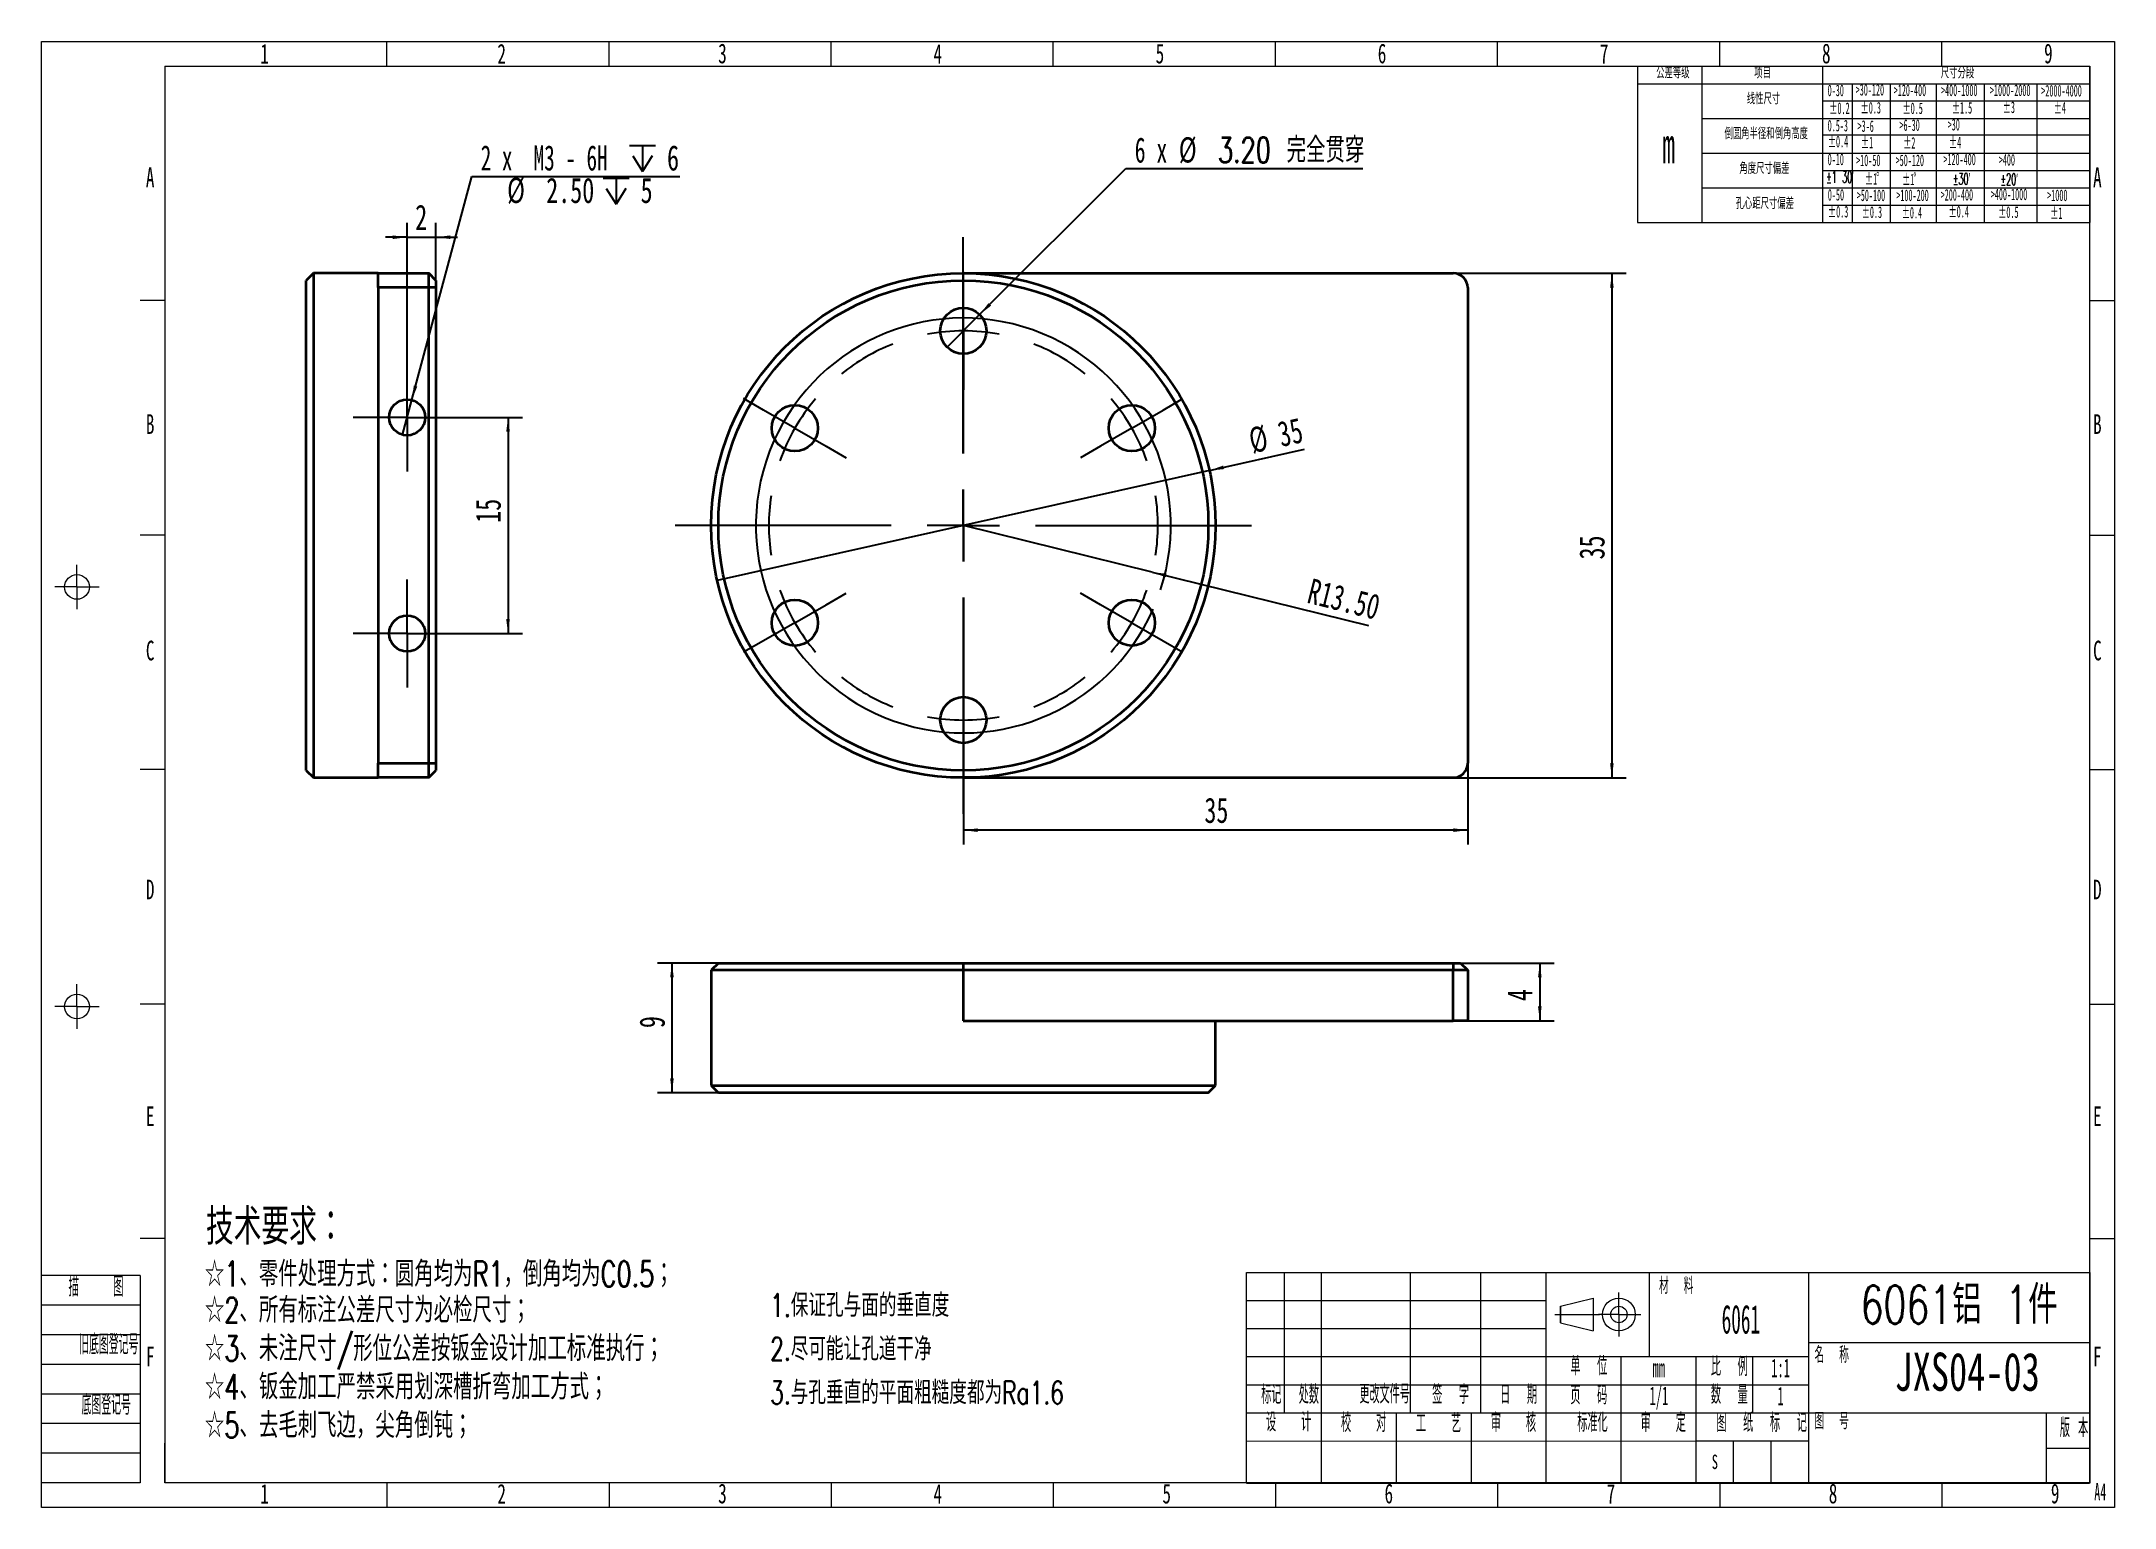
# Model space of a CAD drawing. Header units: millimetres. Extents: x 5 to 292, y 3 to 206.
import ezdxf

# ---------------------------------------------------------------- set-up
doc = ezdxf.new("R2010")
doc.units = ezdxf.units.MM
doc.layers.add('10', color=7, linetype='Continuous')
doc.layers.add('SLD-0', color=7, linetype='Continuous')
doc.layers.add('粗实线层', color=7, linetype='Continuous', lineweight=25)
doc.styles.add('SLDTEXTSTYLE0', font='TXT', dxfattribs={"width": 0.7, "bigfont": 'bigfont'})
doc.styles.add('SLDTEXTSTYLE1', font='TXT', dxfattribs={"width": 0.7})
doc.styles.add('SLDTEXTSTYLE10', font='TXT', dxfattribs={"width": 0.510549})
doc.styles.add('SLDTEXTSTYLE11', font='TXT', dxfattribs={"width": 0.516878})
doc.styles.add('SLDTEXTSTYLE12', font='TXT', dxfattribs={"width": 0.516878, "bigfont": 'bigfont'})
doc.styles.add('SLDTEXTSTYLE13', font='TXT', dxfattribs={"width": 0.633333})
doc.styles.add('SLDTEXTSTYLE14', font='TXT', dxfattribs={"width": 0.616667})
doc.styles.add('SLDTEXTSTYLE2', font='TXT', dxfattribs={"width": 0.49, "bigfont": 'bigfont'})
doc.styles.add('SLDTEXTSTYLE3', font='TXT', dxfattribs={"width": 0.495, "bigfont": 'bigfont'})
doc.styles.add('SLDTEXTSTYLE4', font='TXT', dxfattribs={"width": 0.496, "bigfont": 'bigfont'})
doc.styles.add('SLDTEXTSTYLE5', font='TXT', dxfattribs={"width": 0.5125, "bigfont": 'bigfont'})
doc.styles.add('SLDTEXTSTYLE6', font='TXT', dxfattribs={"width": 0.49})
doc.styles.add('SLDTEXTSTYLE7', font='TXT', dxfattribs={"width": 0.638186})
doc.styles.add('SLDTEXTSTYLE8', font='TXT', dxfattribs={"width": 0.484951, "bigfont": 'bigfont'})
doc.styles.add('SLDTEXTSTYLE9', font='TXT', dxfattribs={"width": 0.454852, "bigfont": 'bigfont'})
doc.dimstyles.new('SLDDIMSTYLE0', dxfattribs={"dimtxt": 3.5, "dimasz": 2, "dimexe": 0, "dimexo": 0.0625, "dimgap": 0.875, "dimtad": 2, "dimlfac": 0.5, "dimrnd": 1e-09, "dimzin": 12, "dimdsep": 46, "dimtxsty": 'SLDTEXTSTYLE1', "dimblk1": 'NONE', "dimsah": 1, "dimcen": 0, "dimadec": 0, "dimazin": 3, "dimtfac": 1, "dimtmove": 0, "dimatfit": 3, "dimldrblk": 'NONE', "dimfxl": 0, "dimfrac": 2, "dimtolj": 1, "dimtzin": 12, "dimarcsym": 0})
doc.dimstyles.new('SLDDIMSTYLE1', dxfattribs={"dimtxt": 3.5, "dimasz": 2, "dimexe": 0, "dimexo": 0.0625, "dimgap": 0.875, "dimtad": 2, "dimlfac": 0.5, "dimrnd": 1e-09, "dimzin": 4, "dimdsep": 46, "dimtxsty": 'SLDTEXTSTYLE1', "dimsah": 1, "dimcen": 0, "dimadec": 0, "dimazin": 1, "dimtfac": 1, "dimtofl": 0, "dimtmove": 0, "dimatfit": 3, "dimfxl": 0, "dimfrac": 2, "dimtolj": 1, "dimtzin": 12, "dimarcsym": 0})
doc.dimstyles.new('SLDDIMSTYLE2', dxfattribs={"dimtxt": 3.5, "dimasz": 2, "dimexe": 0, "dimexo": 0.0625, "dimgap": 0.875, "dimtad": 2, "dimlfac": 0.5, "dimrnd": 1e-09, "dimzin": 12, "dimdsep": 46, "dimtxsty": 'SLDTEXTSTYLE1', "dimsah": 1, "dimcen": 0.09, "dimadec": 0, "dimazin": 3, "dimtfac": 1, "dimtofl": 0, "dimtmove": 0, "dimatfit": 3, "dimfxl": 0, "dimfrac": 2, "dimtolj": 1, "dimtzin": 12, "dimarcsym": 0})
doc.dimstyles.new('SLDDIMSTYLE3', dxfattribs={"dimtxt": 3.5, "dimasz": 2, "dimexe": 0, "dimexo": 0.0625, "dimgap": 0.875, "dimtad": 0, "dimtih": 1, "dimtoh": 1, "dimlfac": 0.5, "dimrnd": 1e-09, "dimzin": 4, "dimdsep": 46, "dimtxsty": 'SLDTEXTSTYLE1', "dimblk1": 'NONE', "dimsah": 1, "dimcen": 0, "dimadec": 0, "dimazin": 1, "dimtfac": 1, "dimtmove": 0, "dimatfit": 3, "dimldrblk": 'NONE', "dimfxl": 0, "dimfrac": 2, "dimtolj": 1, "dimtzin": 12, "dimarcsym": 0})
doc.dimstyles.new('SLDDIMSTYLE4', dxfattribs={"dimtxt": 3.5, "dimasz": 2, "dimexe": 0, "dimexo": 0.0625, "dimgap": 0.875, "dimtad": 2, "dimlfac": 0.5, "dimrnd": 1e-09, "dimzin": 12, "dimdsep": 46, "dimtxsty": 'SLDTEXTSTYLE1', "dimsah": 1, "dimcen": 0.09, "dimadec": 0, "dimazin": 3, "dimtfac": 1, "dimtmove": 0, "dimatfit": 0, "dimfxl": 0, "dimfrac": 2, "dimtolj": 1, "dimtzin": 12, "dimarcsym": 0})
doc.dimstyles.new('SLDDIMSTYLE5', dxfattribs={"dimtxt": 3.5, "dimasz": 2, "dimexe": 0, "dimexo": 0.0625, "dimgap": 0.875, "dimtad": 0, "dimtih": 1, "dimtoh": 1, "dimdec": 6, "dimlfac": 0.5, "dimrnd": 1e-09, "dimzin": 12, "dimdsep": 46, "dimtxsty": 'SLDTEXTSTYLE1', "dimblk1": 'NONE', "dimsah": 1, "dimcen": 0, "dimadec": 0, "dimazin": 3, "dimtfac": 1, "dimtmove": 0, "dimatfit": 3, "dimldrblk": 'NONE', "dimfxl": 0, "dimfrac": 2, "dimtolj": 1, "dimtzin": 12, "dimarcsym": 0})

# ---------------------------------------------------------------- blocks, each defined once
blk = doc.blocks.new('SW_NOTE_0')
at = {"layer": 'SLD-0', "color": 0, "char_height": 3.5, "attachment_point": 1, "style": 'SLDTEXTSTYLE0'}
for s, insert in [('☆2、所有标注公差尺寸为必检尺寸；', (0, 4.51)), ('☆3、未注尺寸/形位公差按钣金设计加工标准执行；', (0, -0.82)), ('☆4、钣金加工严禁采用划深槽折弯加工方式；', (0, -6.15)), ('☆5、去毛刺飞边，尖角倒钝；', (0, -11.48))]:
    blk.add_mtext(s, dxfattribs=dict(at, insert=insert))
blk = doc.blocks.new('SW_NOTE_0_1')
at = {"layer": 'SLD-0', "color": 0, "char_height": 1.6, "attachment_point": 1, "style": 'SLDTEXTSTYLE11'}
for s, insert in [('±1', (0, 2.06)), ('°', (1.55, 2.19))]:
    blk.add_mtext(s, dxfattribs=dict(at, insert=insert))
blk = doc.blocks.new('SW_NOTE_0_2')
at = {"layer": 'SLD-0', "color": 0, "char_height": 1.6, "attachment_point": 1, "style": 'SLDTEXTSTYLE11'}
for s, insert in [('±1', (0, 2.06)), ('°', (1.55, 2.19))]:
    blk.add_mtext(s, dxfattribs=dict(at, insert=insert))
blk = doc.blocks.new('SW_NOTE_0_3')
at = {"layer": '粗实线层', "color": 0, "char_height": 3.175, "attachment_point": 1, "style": 'SLDTEXTSTYLE0'}
for s, insert in [('1.保证孔与面的垂直度', (0, 4.09)), ('2.尽可能让孔道干净', (0, -1.97)), ('3.与孔垂直的平面粗糙度都为Ra1.6', (0, -8.03))]:
    blk.add_mtext(s, dxfattribs=dict(at, insert=insert))
blk = doc.blocks.new('_D')
at = {"layer": '10'}
for q in [(179.78, 149.65), (98.28, 131.46)]:
    blk.add_line((166.6, 146.71), q, dxfattribs=at)
blk.add_solid([(166.6, 146.71), (168.6, 146.9), (168.49, 147.39)], dxfattribs=at)
at = {"layer": '10', "char_height": 3.5, "attachment_point": 1, "rotation": 12.5851, "style": 'SLDTEXTSTYLE1'}
for s, insert in [('%%c', (171.79, 152.5)), ('35', (175.8, 153.38))]:
    blk.add_mtext(s, dxfattribs=dict(at, insert=insert))
blk = doc.blocks.new('_None')
blk = doc.blocks.new('_D_1')
at = {"layer": '10'}
for q in [(132.44, 139.08), (188.68, 125.19)]:
    blk.add_line((158.65, 132.61), q, dxfattribs=at)
blk.add_arc((132.44, 139.08), 28.79, 341.887, 336.2296, dxfattribs=at)
blk.add_solid([(158.65, 132.61), (160.53, 131.89), (160.65, 132.37)], dxfattribs=at)
at = {"layer": '10', "insert": (180.82, 131.78), "char_height": 3.5, "attachment_point": 1, "rotation": 346.1234, "style": 'SLDTEXTSTYLE1'}
blk.add_mtext('R13.50', dxfattribs=at)
blk = doc.blocks.new('_D_2')
at = {"layer": '10'}
for p, q in [((200.44, 174.08), (224.44, 174.08)), ((222.44, 174.08), (222.44, 104.08)), ((200.44, 104.08), (224.44, 104.08))]:
    blk.add_line(p, q, dxfattribs=at)
for points in [[(222.44, 174.08), (222.19, 172.08), (222.69, 172.08)], [(222.44, 104.08), (222.69, 106.08), (222.19, 106.08)]]:
    blk.add_solid(points, dxfattribs=at)
at = {"layer": '10', "insert": (217.92, 134.36), "char_height": 3.5, "attachment_point": 1, "rotation": 90, "style": 'SLDTEXTSTYLE1'}
blk.add_mtext('35', dxfattribs=at)
blk = doc.blocks.new('_D_3')
at = {"layer": '10'}
for p, q in [((132.44, 110.7), (132.44, 94.8)), ((202.44, 106.08), (202.44, 94.8)), ((202.44, 96.8), (132.44, 96.8))]:
    blk.add_line(p, q, dxfattribs=at)
for points in [[(132.44, 96.8), (134.44, 96.55), (134.44, 97.05)], [(202.44, 96.8), (200.44, 97.05), (200.44, 96.55)]]:
    blk.add_solid(points, dxfattribs=at)
at = {"layer": '10', "insert": (165.89, 101.31), "char_height": 3.5, "attachment_point": 1, "style": 'SLDTEXTSTYLE1'}
blk.add_mtext('35', dxfattribs=at)
blk = doc.blocks.new('_D_4')
at = {"layer": '10'}
for p, q in [((134.7, 168.35), (154.97, 188.61)), ((154.97, 188.61), (187.9, 188.61)), ((130.17, 163.82), (134.7, 168.35))]:
    blk.add_line(p, q, dxfattribs=at)
blk.add_solid([(134.7, 168.35), (136.29, 169.58), (135.94, 169.94)], dxfattribs=at)
at = {"layer": '10', "char_height": 3.5, "attachment_point": 1}
for s, insert, style in [('6 x', (156.22, 192.93), 'SLDTEXTSTYLE13'), ('%%c', (162.34, 192.95), 'SLDTEXTSTYLE1'), ('3.20 完全贯穿', (167.77, 192.93), 'SLDTEXTSTYLE0')]:
    blk.add_mtext(s, dxfattribs=dict(at, insert=insert, style=style))
blk = doc.blocks.new('SW_CENTERMARKSYMBOL_0')
at = {"layer": '10', "color": 0}
for p, q in [((-23.38, 18.5), (-23.38, 21.7)), ((-23.38, 13.5), (-23.38, 18.5)), ((-23.38, -3.5), (-23.38, 14.88)), ((-23.38, 13.5), (-23.38, 8.5)), ((-23.38, 8.5), (-23.38, 5.3)), ((-51.1, 2.5), (-53.87, 4.1)), ((4.33, 2.5), (7.1, 4.1)), ((-46.77, 0), (-51.1, 2.5)), ((-46.77, 0), (-42.44, -2.5)), ((0, 0), (-4.33, -2.5)), ((0, 0), (4.33, 2.5)), ((-42.44, -2.5), (-39.66, -4.1)), ((-4.33, -2.5), (-7.1, -4.1)), ((-23.38, -13.5), (-23.38, -8.5)), ((-33.38, -13.5), (-51.77, -13.5)), ((-23.38, -13.5), (-28.38, -13.5)), ((-23.38, -13.5), (-23.38, -18.5)), ((-23.38, -13.5), (-18.38, -13.5)), ((-13.38, -13.5), (5, -13.5)), ((-42.44, -24.5), (-39.66, -22.9)), ((-4.33, -24.5), (-7.1, -22.9)), ((-46.77, -27), (-42.44, -24.5)), ((-23.38, -23.5), (-23.38, -41.88)), ((0, -27), (-4.33, -24.5)), ((-46.77, -27), (-51.1, -29.5)), ((0, -27), (4.33, -29.5)), ((-51.1, -29.5), (-53.87, -31.1)), ((4.33, -29.5), (7.1, -31.1)), ((-23.38, -35.5), (-23.38, -32.3)), ((-23.38, -40.5), (-23.38, -35.5)), ((-23.38, -40.5), (-23.38, -45.5)), ((-23.38, -45.5), (-23.38, -48.7))]:
    blk.add_line(p, q, dxfattribs=at)
for start, end in [(111.2207, 128.7793), (90, 100.6103), (79.3897, 90), (51.2207, 68.7793), (139.3897, 150), (30, 40.6103), (150, 160.6103), (19.3897, 30), (171.2207, 188.7793), (351.2207, 8.7793), (199.3897, 210), (330, 340.6103), (210, 220.6103), (319.3897, 330), (231.2207, 248.7793), (291.2207, 308.7793), (259.3897, 270), (270, 280.6103)]:
    blk.add_arc((-23.38, -13.5), 27, start, end, dxfattribs=at)
blk = doc.blocks.new('SW_CENTERMARKSYMBOL_1')
at = {"layer": '10', "color": 0}
for p, q in [((0, 10), (0, 40)), ((0, 0), (0, 5)), ((-10, 0), (-40, 0)), ((0, 0), (-5, 0)), ((0, 0), (0, -5)), ((0, 0), (5, 0)), ((10, 0), (40, 0)), ((0, -10), (0, -40))]:
    blk.add_line(p, q, dxfattribs=at)
blk = doc.blocks.new('_D_5')
at = {"layer": '10'}
for p, q in [((98.44, 78.36), (90, 78.36)), ((92, 78.36), (92, 60.36)), ((98.44, 60.36), (90, 60.36))]:
    blk.add_line(p, q, dxfattribs=at)
for points in [[(92, 78.36), (91.75, 76.36), (92.25, 76.36)], [(92, 60.36), (92.25, 62.36), (91.75, 62.36)]]:
    blk.add_solid(points, dxfattribs=at)
at = {"layer": '10', "insert": (87.49, 69.33), "char_height": 3.5, "attachment_point": 1, "rotation": 90, "style": 'SLDTEXTSTYLE1'}
blk.add_mtext('9', dxfattribs=at)
blk = doc.blocks.new('_D_6')
at = {"layer": '10'}
for p, q in [((200.44, 78.36), (214.44, 78.36)), ((212.44, 78.36), (212.44, 70.36)), ((202.44, 70.36), (214.44, 70.36))]:
    blk.add_line(p, q, dxfattribs=at)
for points in [[(212.44, 78.36), (212.19, 76.36), (212.69, 76.36)], [(212.44, 70.36), (212.69, 72.36), (212.19, 72.36)]]:
    blk.add_solid(points, dxfattribs=at)
at = {"layer": '10', "insert": (207.92, 73.08), "char_height": 3.5, "attachment_point": 1, "rotation": 90, "style": 'SLDTEXTSTYLE1'}
blk.add_mtext('4', dxfattribs=at)
blk = doc.blocks.new('SW_SYMBOL_HOLE_DEPTH')
at = {"layer": '10', "color": 0}
for p, q in [((0, 875), (800, 875)), ((400, 875), (400, 75)), ((100, 555), (400, 75)), ((700, 555), (400, 75))]:
    blk.add_line(p, q, dxfattribs=at)
blk = doc.blocks.new('_D_7')
at = {"layer": '10'}
for p, q in [((55.9, 156.5), (64.21, 187.51)), ((64.21, 187.51), (93.07, 187.51)), ((54.6, 151.67), (55.9, 156.5))]:
    blk.add_line(p, q, dxfattribs=at)
blk.add_solid([(55.9, 156.5), (56.66, 158.37), (56.17, 158.49)], dxfattribs=at)
at = {"layer": '10', "xscale": 0.004511737089201878, "yscale": 0.004511737089201878, "zscale": 0.004511737089201878}
for p in [(86.1, 187.85), (82.44, 183.34)]:
    blk.add_blockref('SW_SYMBOL_HOLE_DEPTH', p, dxfattribs=at)
at = {"layer": '10', "char_height": 3.5, "attachment_point": 1}
for s, insert, style in [('2 x  M3 - 6H', (65.46, 191.84), 'SLDTEXTSTYLE14'), ('6', (91.32, 191.84), 'SLDTEXTSTYLE1'), ('%%c', (69.12, 187.34), 'SLDTEXTSTYLE1'), ('2.50', (74.55, 187.33), 'SLDTEXTSTYLE1'), ('5', (87.65, 187.33), 'SLDTEXTSTYLE1')]:
    blk.add_mtext(s, dxfattribs=dict(at, insert=insert, style=style))
blk = doc.blocks.new('_D_8')
at = {"layer": '10'}
for p, q in [((55.25, 179.08), (52.25, 179.08)), ((55.25, 161.58), (55.25, 181.08)), ((55.25, 179.08), (59.25, 179.08)), ((59.25, 149.38), (59.25, 181.08)), ((59.25, 179.08), (62.25, 179.08))]:
    blk.add_line(p, q, dxfattribs=at)
for points in [[(55.25, 179.08), (53.25, 179.33), (53.25, 178.83)], [(59.25, 179.08), (61.25, 178.83), (61.25, 179.33)]]:
    blk.add_solid(points, dxfattribs=at)
at = {"layer": '10', "insert": (56.37, 183.6), "char_height": 3.5, "attachment_point": 1, "style": 'SLDTEXTSTYLE1'}
blk.add_mtext('2', dxfattribs=at)
blk = doc.blocks.new('_D_9')
at = {"layer": '10'}
for p, q in [((62.75, 154.08), (71.25, 154.08)), ((69.25, 154.08), (69.25, 124.08)), ((62.75, 124.08), (71.25, 124.08))]:
    blk.add_line(p, q, dxfattribs=at)
for points in [[(69.25, 154.08), (69, 152.08), (69.5, 152.08)], [(69.25, 124.08), (69.5, 126.08), (69, 126.08)]]:
    blk.add_solid(points, dxfattribs=at)
at = {"layer": '10', "insert": (64.74, 139.45), "char_height": 3.5, "attachment_point": 1, "rotation": 90, "style": 'SLDTEXTSTYLE1'}
blk.add_mtext('15', dxfattribs=at)
blk = doc.blocks.new('SW_CENTERMARKSYMBOL_2')
at = {"layer": '10', "color": 0}
for p, q in [((0, 5), (0, 7.5)), ((0, 0), (0, 5)), ((-5, 0), (-7.5, 0)), ((0, 0), (-5, 0)), ((0, 0), (0, -5)), ((0, 0), (5, 0)), ((5, 0), (7.5, 0)), ((0, -5), (0, -7.5))]:
    blk.add_line(p, q, dxfattribs=at)
blk = doc.blocks.new('SW_CENTERMARKSYMBOL_3')
at = {"layer": '10', "color": 0}
for p, q in [((0, 5), (0, 7.5)), ((0, 0), (0, 5)), ((-5, 0), (-7.5, 0)), ((0, 0), (-5, 0)), ((0, 0), (0, -5)), ((0, 0), (5, 0)), ((5, 0), (7.5, 0)), ((0, -5), (0, -7.5))]:
    blk.add_line(p, q, dxfattribs=at)

msp = doc.modelspace()

# ---------------------------------------------------------------- linework, layer by layer
at = {"color": 7, "linetype": 'Continuous', "lineweight": 35}
for p, q in [((42.2493522, 174.0833968), (41.2493522, 173.0833968)), ((41.2493522, 105.0833968), (41.2493522, 173.0833968)), ((51.2493522, 174.0833968), (42.2493522, 174.0833968)), ((42.2493522, 174.0833968), (42.2493522, 104.0833968)), ((51.2493522, 172.0833968), (51.2493522, 174.0833968)), ((51.2493522, 174.0833968), (58.2493522, 174.0833968)), ((58.2493522, 172.0833968), (58.2493522, 174.0833968)), ((59.2493522, 173.0833968), (58.2493522, 174.0833968)), ((59.2493522, 173.0833968), (59.2493522, 172.0833968)), ((132.4361119, 174.0833968), (200.4361119, 174.0833968)), ((58.2493522, 172.0833968), (51.2493522, 172.0833968)), ((51.2493522, 172.0833968), (51.2493522, 106.0833968)), ((58.2493522, 106.0833968), (58.2493522, 172.0833968)), ((59.2493522, 172.0833968), (58.2493522, 172.0833968)), ((59.2493522, 172.0833968), (59.2493522, 106.0833968)), ((202.4361119, 172.0833968), (202.4361119, 106.0833968)), ((41.2493522, 105.0833968), (42.2493522, 104.0833968)), ((42.2493522, 104.0833968), (51.2493522, 104.0833968)), ((51.2493522, 106.0833968), (58.2493522, 106.0833968)), ((51.2493522, 104.0833968), (51.2493522, 106.0833968)), ((58.2493522, 104.0833968), (51.2493522, 104.0833968)), ((58.2493522, 106.0833968), (59.2493522, 106.0833968)), ((58.2493522, 104.0833968), (58.2493522, 106.0833968)), ((58.2493522, 104.0833968), (59.2493522, 105.0833968)), ((59.2493522, 106.0833968), (59.2493522, 105.0833968)), ((132.4361119, 104.0833968), (200.4361119, 104.0833968)), ((98.4361119, 78.3571386), (97.4361119, 77.3571386)), ((98.4361119, 78.3571386), (132.4361119, 78.3571386)), ((132.4361119, 78.3571386), (132.4361119, 77.3571386)), ((132.4361119, 78.3571386), (200.4361119, 78.3571386)), ((200.4361119, 78.3571386), (200.4361119, 77.3571386)), ((200.4361119, 78.3571386), (201.4361119, 78.3571386)), ((201.4361119, 78.3571386), (202.4361119, 77.3571386)), ((97.4361119, 77.3571386), (97.4361119, 61.3571386)), ((132.4361119, 77.3571386), (97.4361119, 77.3571386)), ((132.4361119, 77.3571386), (132.4361119, 70.3571386)), ((200.4361119, 77.3571386), (132.4361119, 77.3571386)), ((200.4361119, 70.3571386), (200.4361119, 77.3571386)), ((202.4361119, 77.3571386), (200.4361119, 77.3571386)), ((202.4361119, 77.3571386), (202.4361119, 70.3571386)), ((132.4361119, 70.3571386), (200.4361119, 70.3571386)), ((167.4361119, 61.3571386), (167.4361119, 70.3571386)), ((202.4361119, 70.3571386), (200.4361119, 70.3571386)), ((97.4361119, 61.3571386), (98.4361119, 60.3571386)), ((97.4361119, 61.3571386), (167.4361119, 61.3571386)), ((166.4361119, 60.3571386), (167.4361119, 61.3571386)), ((166.4361119, 60.3571386), (98.4361119, 60.3571386))]:
    msp.add_line(p, q, dxfattribs=at)
for centre, radius in [((132.4361119, 139.0833968), 35), ((132.4361119, 139.0833968), 34), ((132.4361119, 166.0833968), 3.2), ((55.2493522, 154.0833968), 2.5), ((109.053426, 152.5833968), 3.2), ((155.8187978, 152.5833968), 3.2), ((109.053426, 125.5833968), 3.2), ((155.8187978, 125.5833968), 3.2), ((55.2493522, 124.0833968), 2.5), ((132.4361119, 112.0833968), 3.2)]:
    msp.add_circle(centre, radius, dxfattribs=at)
for centre, start, end in [((200.4361119, 172.0833968), 0, 90), ((200.4361119, 106.0833968), 270, 0)]:
    msp.add_arc(centre, 2, start, end, dxfattribs=at)
at = {"layer": 'SLD-0', "color": 179, "linetype": 'Continuous', "lineweight": 18}
for p, q in [((4.5, 2.8), (4.5, 206.245)), ((4.5, 206.245), (292.2, 206.245)), ((52.45, 202.82), (52.45, 206.245)), ((83.275, 202.82), (83.275, 206.245)), ((114.1, 202.82), (114.1, 206.245)), ((144.925, 202.82), (144.925, 206.245)), ((144.925, 202.82), (144.925, 206.245)), ((175.75, 202.82), (175.75, 206.245)), ((175.75, 202.82), (175.75, 206.245)), ((206.575, 202.82), (206.575, 206.245)), ((206.575, 202.82), (206.575, 206.245)), ((237.4, 202.82), (237.4, 206.245)), ((237.4, 202.82), (237.4, 206.245)), ((268.225, 202.82), (268.225, 206.245)), ((268.225, 202.82), (268.225, 206.245)), ((292.2, 206.245), (292.2, 2.8)), ((21.625, 202.82), (288.775, 202.82)), ((21.625, 202.82), (21.625, 6.225)), ((225.9835606, 202.7934353), (288.775, 202.82)), ((225.9835606, 202.7934353), (225.9835606, 181.1097135)), ((234.9275605, 202.7934353), (234.9275605, 181.1097135)), ((251.6679495, 202.7934353), (251.6679495, 181.1097135)), ((288.775, 6.225), (288.775, 202.82)), ((288.775, 202.82), (288.7750059, 181.1097135)), ((225.9835606, 200.3733445), (234.9072625, 200.3733445)), ((234.9275605, 200.3884353), (288.7612229, 200.3884353)), ((255.796533, 200.3884353), (255.796533, 197.9834353)), ((261.071644, 200.3884353), (261.071644, 181.1097135)), ((267.4463383, 200.3884353), (267.4463383, 181.1097135)), ((274.097283, 200.3884353), (274.097283, 193.2393929)), ((281.4361444, 200.3884353), (281.4361444, 193.2393929)), ((251.6989942, 197.9834353), (288.7612229, 197.9834353)), ((255.796533, 197.9800594), (255.796533, 195.5750594)), ((234.9275605, 195.5397135), (288.7612229, 195.5397135)), ((251.6989942, 193.2685121), (288.7750026, 193.2685121)), ((255.796533, 195.5397135), (255.796533, 181.1097135)), ((274.097283, 193.1347135), (274.097283, 181.1097135)), ((281.4361444, 193.1347135), (281.4361444, 181.1097135)), ((234.9275605, 190.7297135), (288.7750059, 190.7297135)), ((251.6779103, 188.3247135), (288.7750059, 188.3247135)), ((234.9275605, 185.9197135), (288.7750059, 185.9197135)), ((251.6779103, 183.5147135), (288.7750059, 183.5147135)), ((225.9835606, 181.1097135), (288.7612229, 181.1097135)), ((21.625, 170.2825), (18.2, 170.2825)), ((288.775, 170.2825), (292.2, 170.2825)), ((21.625, 137.745), (18.2, 137.745)), ((288.775, 137.745), (292.2, 137.745)), ((9.432, 130.5525), (9.432, 133.635)), ((9.432, 130.5525), (6.3495, 130.5525)), ((9.432, 130.5525), (12.5145, 130.5525)), ((9.432, 130.5525), (9.432, 127.47)), ((21.625, 105.2075), (18.2, 105.2075)), ((288.775, 105.2075), (292.2, 105.2075)), ((9.432, 72.3275), (9.432, 75.41)), ((9.432, 72.3275), (6.3495, 72.3275)), ((9.432, 72.3275), (9.432, 69.245)), ((9.432, 72.3275), (12.5145, 72.3275)), ((21.625, 72.67), (18.2, 72.67)), ((288.775, 72.67), (292.2, 72.67)), ((21.625, 40.1325), (18.2, 40.1325)), ((288.775, 40.1325), (292.2, 40.1325)), ((18.2, 34.995), (4.5, 34.995)), ((18.2, 34.995), (18.2, 6.225)), ((171.7417209, 6.1858933), (171.7417209, 35.4358933)), ((171.7417209, 35.4358933), (288.7417209, 35.4358933)), ((177.0157971, 15.9358933), (177.0157971, 35.4358933)), ((182.1417209, 6.1858933), (182.1417209, 35.4358933)), ((194.4917209, 15.9358933), (194.4917209, 35.4358933)), ((204.2417209, 15.9358933), (204.2417209, 35.4358933)), ((213.3417209, 6.1858933), (213.3417209, 35.4358933)), ((227.6417209, 23.7358933), (227.6417209, 35.4358933)), ((249.7417209, 35.4358933), (249.7417209, 6.1858933)), ((288.7757095, 35.4358933), (288.7757095, 6.1858933)), ((215.2917209, 30.7233933), (219.8417209, 31.8608933)), ((219.8417209, 31.8608933), (219.8417209, 27.3108933)), ((223.4167209, 29.5858933), (223.4167209, 32.6192267)), ((18.2, 30.885), (4.5, 30.885)), ((171.7417209, 31.5358933), (213.3417209, 31.5358933)), ((214.5333876, 29.5858933), (220.7036395, 29.5858933)), ((215.2917209, 30.7233933), (215.2917209, 28.4483933)), ((215.2917209, 28.4483933), (215.2917209, 30.7233933)), ((223.4167209, 29.5858933), (220.6000543, 29.5858933)), ((223.4167209, 29.5858933), (226.4500543, 29.5858933)), ((223.4167209, 29.5858933), (223.4167209, 26.55256)), ((18.2, 26.775), (4.5, 26.775)), ((171.7417209, 27.6358933), (213.3417209, 27.6358933)), ((215.2917209, 28.4483933), (219.8417209, 27.3108933)), ((171.7417209, 23.7358933), (213.3417209, 23.7358933)), ((213.3417209, 23.7358933), (249.7417209, 23.7358933)), ((223.7417209, 6.1858933), (223.7417209, 23.7358933)), ((234.1417209, 6.1858933), (234.1417209, 23.7358933)), ((241.9417209, 23.7358933), (241.9417209, 15.9358933)), ((249.7417209, 25.6858933), (288.7417209, 25.6858933)), ((18.2, 22.665), (4.5, 22.665)), ((18.2, 18.555), (4.5, 18.555)), ((171.7417209, 19.8358933), (249.7417209, 19.8358933)), ((18.2, 14.445), (4.5, 14.445)), ((171.7417209, 15.9358933), (249.7417209, 15.9358933)), ((192.5417209, 6.1858933), (192.5417209, 15.9358933)), ((202.9417209, 6.1858933), (202.9417209, 15.9358933)), ((249.7417209, 15.9358933), (288.7417209, 15.9358933)), ((282.7757095, 6.1858933), (282.7757095, 15.9358933)), ((21.625, 6.225), (21.6250002, 11.7392498)), ((171.7417209, 12.0358933), (234.1360489, 12.0224712)), ((234.1417209, 12.0358933), (249.7417209, 12.0358933)), ((239.3417209, 6.1858933), (239.3417209, 12.0358933)), ((244.5417209, 6.1858933), (244.5417209, 12.0358933)), ((18.2, 10.335), (4.5, 10.335)), ((282.7757095, 11.0608933), (288.7757095, 11.0608933)), ((18.2, 6.225), (4.5, 6.225)), ((288.775, 6.225), (21.625, 6.225)), ((165.4750002, 6.2249998), (21.625, 6.2249998)), ((52.45, 6.225), (52.45, 2.8)), ((83.275, 6.225), (83.275, 2.8)), ((114.1, 6.225), (114.1, 2.8)), ((114.1, 6.225), (114.1, 2.8)), ((144.925, 6.225), (144.925, 2.8)), ((144.925, 6.225), (144.925, 2.8)), ((171.7417209, 6.1858933), (288.7417209, 6.1858933)), ((175.75, 6.225), (175.75, 2.8)), ((175.75, 6.225), (175.75, 2.8)), ((206.575, 6.225), (206.575, 2.8)), ((206.575, 6.225), (206.575, 2.8)), ((237.4, 6.225), (237.4, 2.8)), ((237.4, 6.225), (237.4, 2.8)), ((268.225, 6.225), (268.225, 2.8)), ((268.225, 6.225), (268.225, 2.8)), ((292.2, 2.8), (4.5, 2.8))]:
    msp.add_line(p, q, dxfattribs=at)
for centre, radius in [((9.432, 130.5525), 1.7125), ((9.432, 72.3275), 1.7125), ((223.4167209, 29.5858933), 2.275), ((223.4167209, 29.5858933), 1.1375)]:
    msp.add_circle(centre, radius, dxfattribs=at)

# ---------------------------------------------------------------- block references
at = {"layer": '10'}
for name, p in [('SW_CENTERMARKSYMBOL_1', (132.4361119, 139.0833968)), ('SW_CENTERMARKSYMBOL_0', (155.8187978, 152.5833968)), ('SW_CENTERMARKSYMBOL_3', (55.2493522, 154.0833968)), ('SW_CENTERMARKSYMBOL_2', (55.2493522, 124.0833968))]:
    msp.add_blockref(name, p, dxfattribs=at)
at = {"layer": 'SLD-0'}
for name, p in [('SW_NOTE_0_2', (257.5739689, 185.9166702)), ('SW_NOTE_0_1', (262.7252173, 185.8497709)), ('SW_NOTE_0', (27.1808347, 27.4535544))]:
    msp.add_blockref(name, p, dxfattribs=at)
at = {"layer": '粗实线层'}
msp.add_blockref('SW_NOTE_0_3', (105.6314905, 28.3659964), dxfattribs=at)

# ---------------------------------------------------------------- texts
at = {"layer": 'SLD-0'}
for s, insert, char_height, attachment_point, style in [('1', (34.8547924, 205.9063322), 2.74, 1, 'SLDTEXTSTYLE7'), ('2', (67.7711555, 205.9063322), 2.74, 1, 'SLDTEXTSTYLE7'), ('3', (98.4143388, 205.9529122), 2.74, 1, 'SLDTEXTSTYLE7'), ('4', (128.2997947, 205.8953722), 2.74, 1, 'SLDTEXTSTYLE7'), ('5', (159.1247947, 205.9419522), 2.74, 1, 'SLDTEXTSTYLE7'), ('6', (189.9497947, 205.9529122), 2.74, 1, 'SLDTEXTSTYLE7'), ('7', (220.7747947, 205.8953722), 2.74, 1, 'SLDTEXTSTYLE7'), ('8', (251.5997947, 205.9529122), 2.74, 1, 'SLDTEXTSTYLE7'), ('9', (282.4247947, 205.9529122), 2.74, 1, 'SLDTEXTSTYLE7'), ('公差等级', (228.586862, 202.73167), 1.6, 1, 'SLDTEXTSTYLE12'), ('项目', (242.1925418, 202.7098557), 1.6, 1, 'SLDTEXTSTYLE12'), ('尺寸分段', (268.0923986, 202.7221089), 1.6, 1, 'SLDTEXTSTYLE12'), ('线性尺寸', (241.163653, 199.1276355), 1.6, 1, 'SLDTEXTSTYLE12'), ('0-30', (252.387906, 200.2530059), 1.6, 1, 'SLDTEXTSTYLE11'), ('>30-120', (256.2770546, 200.3419922), 1.6, 1, 'SLDTEXTSTYLE11'), ('>120-400', (261.557301, 200.2750928), 1.6, 1, 'SLDTEXTSTYLE11'), ('>400-1000', (268.1180963, 200.2750928), 1.6, 1, 'SLDTEXTSTYLE11'), ('>1000-2000', (274.9028396, 200.2750928), 1.6, 1, 'SLDTEXTSTYLE11'), ('>2000-4000', (282.0315414, 200.2081935), 1.6, 1, 'SLDTEXTSTYLE11'), ('±0.2', (252.6170856, 197.7777307), 1.6, 1, 'SLDTEXTSTYLE11'), ('±0.3', (256.9655421, 197.84463), 1.6, 1, 'SLDTEXTSTYLE11'), ('±0.5', (262.7808572, 197.7736662), 1.6, 1, 'SLDTEXTSTYLE11'), ('±1.5', (269.6281733, 197.8405656), 1.6, 1, 'SLDTEXTSTYLE11'), ('±3', (276.6899757, 197.9074649), 1.6, 1, 'SLDTEXTSTYLE11'), ('±4', (283.7612399, 197.8405656), 1.6, 1, 'SLDTEXTSTYLE11'), ('m', (229.4353799, 194.3516777), 5, 1, 'SLDTEXTSTYLE11'), ('倒圆角半径和倒角高度', (238.0745651, 194.284915), 1.6, 1, 'SLDTEXTSTYLE12'), ('0.5-3', (252.387906, 195.3693548), 1.6, 1, 'SLDTEXTSTYLE11'), ('±0.4', (252.4163877, 193.161677), 1.6, 1, 'SLDTEXTSTYLE11'), ('>3-6', (256.5356644, 195.3024555), 1.6, 1, 'SLDTEXTSTYLE11'), ('±1', (257.0091927, 193.0336905), 1.6, 1, 'SLDTEXTSTYLE11'), ('>6-30', (262.3559061, 195.4362542), 1.6, 1, 'SLDTEXTSTYLE11'), ('±2', (262.873085, 192.9726033), 1.6, 1, 'SLDTEXTSTYLE11'), ('>30', (269.0458391, 195.5031535), 1.6, 1, 'SLDTEXTSTYLE11'), ('±4', (269.226149, 193.0336905), 1.6, 1, 'SLDTEXTSTYLE11'), ('0-10', (252.387906, 190.6864018), 1.6, 1, 'SLDTEXTSTYLE11'), ('>10-50', (256.3349664, 190.5526031), 1.6, 1, 'SLDTEXTSTYLE11'), ('>50-120', (261.8207115, 190.5526031), 1.6, 1, 'SLDTEXTSTYLE11'), ('>120-400', (268.4437451, 190.6864018), 1.6, 1, 'SLDTEXTSTYLE11'), ('>400', (276.137168, 190.6195024), 1.6, 1, 'SLDTEXTSTYLE11'), ('A', (18.98775, 188.7658445), 2.74, 1, 'SLDTEXTSTYLE7'), ('角度尺寸偏差', (240.1345649, 189.4670423), 1.6, 1, 'SLDTEXTSTYLE12'), ('±1 30′', (252.1781777, 188.23746), 1.5875, 1, 'SLDTEXTSTYLE12'), ('±30′', (269.7496469, 187.9791786), 1.6, 1, 'SLDTEXTSTYLE12'), ('±20′', (276.3726805, 187.9122793), 1.6, 1, 'SLDTEXTSTYLE12'), ('A', (289.22025, 188.7658445), 2.74, 1, 'SLDTEXTSTYLE7'), ('孔心距尺寸偏差', (239.6089197, 184.5968336), 1.6, 1, 'SLDTEXTSTYLE12'), ('0-50', (252.4130279, 185.7688585), 1.6, 1, 'SLDTEXTSTYLE11'), ('>50-100', (256.4269877, 185.7019592), 1.6, 1, 'SLDTEXTSTYLE11'), ('>100-200', (261.9127327, 185.7019592), 1.6, 1, 'SLDTEXTSTYLE11'), ('>200-400', (268.067471, 185.7688585), 1.6, 1, 'SLDTEXTSTYLE11'), ('>400-1000', (275.0250013, 185.8357578), 1.6, 1, 'SLDTEXTSTYLE11'), ('>1000', (282.8522229, 185.7019592), 1.6, 1, 'SLDTEXTSTYLE11'), ('±0.3', (252.4415095, 183.427382), 1.6, 1, 'SLDTEXTSTYLE11'), ('±0.3', (257.1244626, 183.3604826), 1.6, 1, 'SLDTEXTSTYLE11'), ('±0.4', (262.677107, 183.2935833), 1.6, 1, 'SLDTEXTSTYLE11'), ('±0.4', (269.166342, 183.427382), 1.6, 1, 'SLDTEXTSTYLE11'), ('±0.5', (276.0569729, 183.3604826), 1.6, 1, 'SLDTEXTSTYLE11'), ('±1', (283.2821005, 183.226684), 1.6, 1, 'SLDTEXTSTYLE11'), ('B', (18.98775, 154.515376), 2.74, 1, 'SLDTEXTSTYLE7'), ('B', (289.22025, 154.515376), 2.74, 1, 'SLDTEXTSTYLE7'), ('C', (18.98775, 123.0979122), 2.74, 1, 'SLDTEXTSTYLE7'), ('C', (289.22025, 123.0979122), 2.74, 1, 'SLDTEXTSTYLE7'), ('D', (18.98775, 89.9340903), 2.74, 1, 'SLDTEXTSTYLE7'), ('D', (289.22025, 89.9340903), 2.74, 1, 'SLDTEXTSTYLE7'), ('E', (18.98775, 58.4695831), 2.74, 1, 'SLDTEXTSTYLE7'), ('E', (289.22025, 58.4695831), 2.74, 1, 'SLDTEXTSTYLE7'), ('描    图', (12.0797211, 34.8098221), 2.74, 2, 'SLDTEXTSTYLE8'), ('材  料', (228.9939866, 34.7233389), 2.275, 1, 'SLDTEXTSTYLE5'), ('6061', (240.3458356, 30.9357512), 4, 2, 'SLDTEXTSTYLE6'), ('旧底图登记号', (13.8474001, 26.8077064), 2.74, 2, 'SLDTEXTSTYLE9'), ('F', (18.98775, 25.1371881), 2.74, 1, 'SLDTEXTSTYLE7'), ('单  位', (219.2386655, 23.7355639), 2.6, 2, 'SLDTEXTSTYLE3'), ('比  例', (238.7368599, 23.6570564), 2.6, 2, 'SLDTEXTSTYLE3'), ('1:1', (245.8552625, 23.472287), 2.6, 2, 'SLDTEXTSTYLE6'), ('名  称', (250.5703877, 25.1418336), 2.275, 1, 'SLDTEXTSTYLE5'), ('F', (289.22025, 25.1371881), 2.74, 1, 'SLDTEXTSTYLE7'), ('mm', (228.9525543, 23.467157), 2.6, 2, 'SLDTEXTSTYLE6'), ('底图登记号', (13.4828936, 18.4140978), 2.74, 2, 'SLDTEXTSTYLE9'), ('标记', (175.1822313, 19.7843764), 2.6, 2, 'SLDTEXTSTYLE2'), ('处数', (180.3840369, 19.7809639), 2.6, 2, 'SLDTEXTSTYLE2'), ('更改文件号', (190.9085961, 19.8401139), 2.6, 2, 'SLDTEXTSTYLE2'), ('签  字', (200.0636655, 19.7889264), 2.6, 2, 'SLDTEXTSTYLE3'), ('日  期', (209.4886655, 19.781045), 2.6, 2, 'SLDTEXTSTYLE3'), ('页  码', (219.2368599, 19.6979264), 2.6, 2, 'SLDTEXTSTYLE3'), ('1/1', (228.9669986, 19.610077), 2.6, 2, 'SLDTEXTSTYLE6'), ('数  量', (238.7404709, 19.7809639), 2.6, 2, 'SLDTEXTSTYLE3'), ('1', (245.8493945, 19.572297), 2.6, 2, 'SLDTEXTSTYLE6'), ('设   计', (177.5826932, 15.9634592), 2.6, 2, 'SLDTEXTSTYLE4'), ('校   对', (187.9844988, 15.8718217), 2.6, 2, 'SLDTEXTSTYLE4'), ('工   艺', (198.3812752, 15.7888834), 2.6, 2, 'SLDTEXTSTYLE4'), ('审   核', (208.7826932, 15.8889619), 2.6, 2, 'SLDTEXTSTYLE4'), ('标准化', (219.7487349, 15.8992583), 2.6, 2, 'SLDTEXTSTYLE2'), ('审   定', (229.5798571, 15.8753453), 2.6, 2, 'SLDTEXTSTYLE4'), ('图  纸  标  记', (243.2236654, 15.8843214), 2.6, 2, 'SLDTEXTSTYLE4'), ('图  号', (250.5672282, 15.9471215), 2.275, 1, 'SLDTEXTSTYLE5'), ('版 本', (286.5785085, 15.1650198), 2.6, 2, 'SLDTEXTSTYLE2'), ('S', (236.7324031, 10.1396954), 2, 2, 'SLDTEXTSTYLE7'), ('1', (34.8547924, 6.0724791), 2.74, 1, 'SLDTEXTSTYLE7'), ('2', (67.7711555, 6.0724791), 2.74, 1, 'SLDTEXTSTYLE7'), ('3', (98.4143388, 6.1190591), 2.74, 1, 'SLDTEXTSTYLE7'), ('4', (128.2997947, 6.0615191), 2.74, 1, 'SLDTEXTSTYLE7'), ('5', (160.0643388, 6.1080991), 2.74, 1, 'SLDTEXTSTYLE7'), ('6', (190.8893388, 6.1190591), 2.74, 1, 'SLDTEXTSTYLE7'), ('7', (221.7143388, 6.0615191), 2.74, 1, 'SLDTEXTSTYLE7'), ('8', (252.5393388, 6.1190591), 2.74, 1, 'SLDTEXTSTYLE7'), ('9', (283.3643388, 6.1190591), 2.74, 1, 'SLDTEXTSTYLE7'), ('A4', (290.2161541, 6.1853802), 2.3975, 2, 'SLDTEXTSTYLE10')]:
    msp.add_mtext(s, dxfattribs=dict(at, insert=insert, char_height=char_height, attachment_point=attachment_point, style=style))
at = {"layer": '粗实线层', "attachment_point": 1}
for s, insert, char_height, style in [('技术要求：', (27.3301635, 44.2700103), 5, 'SLDTEXTSTYLE0'), ('☆1、零件处理方式：圆角均为R1，倒角均为C0.5；', (27.1808347, 36.9671785), 3.5, 'SLDTEXTSTYLE0'), ('6061铝 1件', (256.9683477, 33.5966248), 5.29166667, 'SLDTEXTSTYLE0'), ('JXS04-03', (261.6720515, 24.2944243), 5.29166667, 'SLDTEXTSTYLE1')]:
    msp.add_mtext(s, dxfattribs=dict(at, insert=insert, char_height=char_height, style=style))

# ---------------------------------------------------------------- dimensions: what is measured, and where the dimension line sits
at = {"layer": '10'}
dim = msp.add_diameter_dim_2p(p1=(130.1729678, 163.8210576), p2=(134.6992561, 168.345736), text='6 x <> 完全贯穿\\P', dimstyle='SLDDIMSTYLE3', dxfattribs=at)
dim.commit()
dim.dimension.update_dxf_attribs({"geometry": '_D_4', "text_midpoint": (172.0609324, 190.6788581), "dimtype": 163})
dim = msp.add_diameter_dim_2p(p1=(54.6021599, 151.668621), p2=(55.8965445, 156.4981726), text='2 x  M3 - 6H {\\fGDT;x} 6\\P%%c 2.50 {\\fGDT;x} 5\\P', dimstyle='SLDDIMSTYLE5', override={"dimpost": '<>'}, dxfattribs=at)
dim.commit()
dim.dimension.update_dxf_attribs({"geometry": '_D_7', "text_midpoint": (79.2623265, 187.3297123), "dimtype": 163})
for base, p1, p2, dimstyle, picture, middle in [((59.2493522, 179.0833968), (55.2493522, 161.5833968), (59.2493522, 149.3833968), 'SLDDIMSTYLE4', '_D_8', (57.1333933, 179.0833968)), ((132.4361119, 96.7956325), (202.4361119, 106.0833968), (132.4361119, 110.7007109), 'SLDDIMSTYLE2', '_D_3', (167.4308349, 96.7956325))]:
    dim = msp.add_linear_dim(base=base, p1=p1, p2=p2, dimstyle=dimstyle, dxfattribs=at)
    dim.commit()
    dim.dimension.update_dxf_attribs({"geometry": picture, "text_midpoint": middle, "dimtype": 160})
for base, p1, p2, dimstyle, picture, middle in [((222.4361119, 104.0833968), (200.4361119, 174.0833968), (200.4361119, 104.0833968), 'SLDDIMSTYLE2', '_D_2', (222.4361119, 135.9009525)), ((69.2493522, 124.0833968), (62.7493522, 154.0833968), (62.7493522, 124.0833968), 'SLDDIMSTYLE2', '_D_9', (69.2493522, 140.9862827)), ((92.0026324, 60.3571386), (98.4361119, 78.3571386), (98.4361119, 60.3571386), 'SLDDIMSTYLE2', '_D_5', (92.0026324, 70.0975094)), ((212.4361119, 70.3571386), (200.4361119, 78.3571386), (202.4361119, 70.3571386), 'SLDDIMSTYLE4', '_D_6', (212.4361119, 73.8450575))]:
    dim = msp.add_linear_dim(base=base, p1=p1, p2=p2, angle=90, dimstyle=dimstyle, dxfattribs=at)
    dim.commit()
    dim.dimension.update_dxf_attribs({"geometry": picture, "text_midpoint": middle, "dimtype": 160})
dim = msp.add_radius_dim(center=(132.4361119, 139.0833968), mpoint=(158.648103, 132.6079413), dimstyle='SLDDIMSTYLE1', dxfattribs=at)
dim.commit()
dim.dimension.update_dxf_attribs({"geometry": '_D_1', "text_midpoint": (184.2545146, 126.2821016), "dimtype": 164})
dim = msp.add_diameter_dim_2p(p1=(98.2770454, 131.4572462), p2=(166.5951785, 146.7095474), dimstyle='SLDDIMSTYLE0', dxfattribs=at)
dim.commit()
dim.dimension.update_dxf_attribs({"geometry": '_D', "text_midpoint": (176.355837, 148.8886619), "dimtype": 163})

doc.saveas('drawing.dxf')
